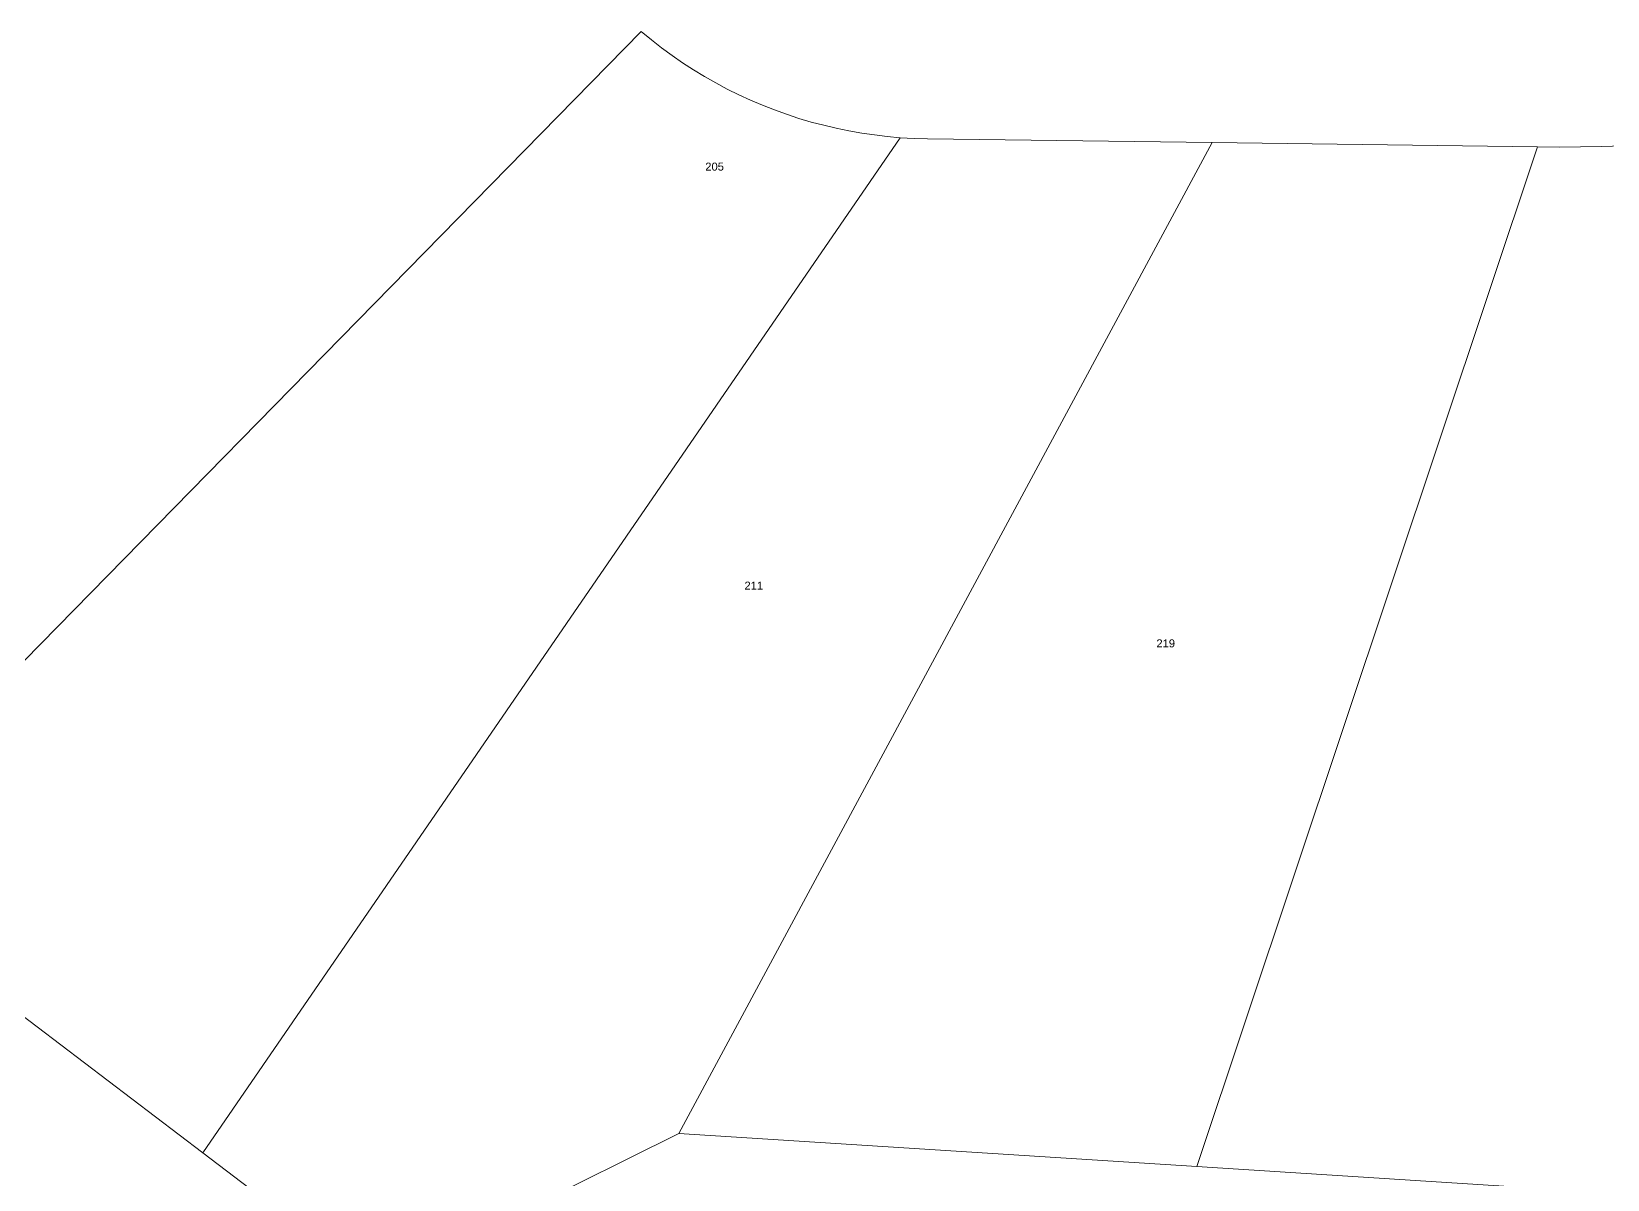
# Model space of a CAD drawing. Header units: metres. Extents: x 275581 to 277562, y 6265937 to 6267965.
# Drawn here: x 276640.5 to 276994.9, y 6267297.6 to 6267555.6 of the extents above; entities that cross this region are included whole.
import ezdxf

# ---------------------------------------------------------------- set-up
doc = ezdxf.new("R2010")
doc.units = ezdxf.units.M
doc.layers.add('Cadastre Land Parcels_SP_EXT', color=9, linetype='Continuous', lineweight=5)
doc.styles.get("Standard").update_dxf_attribs({"font": 'arial.ttf'})

msp = doc.modelspace()

# ---------------------------------------------------------------- linework, layer by layer
at = {"layer": 'Cadastre Land Parcels_SP_EXT', "linetype": 'Continuous'}
for points in [[(276835.9, 6267531.7), (276832.97, 6267531.99), (276830.09, 6267532.32), (276827.21, 6267532.74), (276824.35, 6267533.24), (276821.5, 6267533.83), (276818.68, 6267534.49), (276815.87, 6267535.23), (276813.08, 6267536.06), (276810.32, 6267536.96), (276807.59, 6267537.95), (276804.88, 6267539.01), (276802.21, 6267540.14), (276799.57, 6267541.36), (276796.97, 6267542.65), (276794.4, 6267544.01), (276791.88, 6267545.44), (276789.39, 6267546.95), (276786.95, 6267548.53), (276784.56, 6267550.18), (276782.22, 6267551.89), (276779.92, 6267553.67), (276777.65, 6267555.57), (276593.85, 6267368.31), (276679.06, 6267303.58), (276835.9, 6267531.7)], [(277012.12, 6267293.49), (277056.72, 6267537.54), (277036.67, 6267534.09), (277031.92, 6267533.27), (277027.17, 6267532.57), (277022.4, 6267531.94), (277017.62, 6267531.38), (277012.84, 6267530.9), (277008.05, 6267530.49), (277003.25, 6267530.16), (276998.45, 6267529.9), (276993.65, 6267529.73), (276988.84, 6267529.62), (276984.03, 6267529.59), (276979.22, 6267529.62), (276902.59, 6267300.51), (276993.86, 6267294.66), (277012.12, 6267293.49)], [(276786.13, 6267307.95), (276906.01, 6267530.6), (276842.03, 6267531.47), (276838.98, 6267531.56), (276835.9, 6267531.7), (276679.06, 6267303.58), (276717.87, 6267274.08), (276786.13, 6267307.95)], [(276979.22, 6267529.62), (276906.01, 6267530.6), (276786.13, 6267307.95), (276902.59, 6267300.51), (276979.22, 6267529.62)], [(276593.85, 6267368.31), (276564.6, 6267417.3), (276445.36, 6267352.7), (276482.6, 6267321.23), (276529.71, 6267283.48), (276578.5, 6267266.28), (276581.85, 6267265.11), (276684.65, 6267228.78), (276712.39, 6267231.24), (276717.87, 6267274.08), (276679.06, 6267303.58), (276593.85, 6267368.31)], [(276942.93, 6267160.84), (276955.94, 6267195.01), (276993.86, 6267294.66), (276902.59, 6267300.51), (276786.13, 6267307.95), (276717.87, 6267274.08), (276712.39, 6267231.24), (276819.48, 6267240.61), (276942.93, 6267160.84)]]:
    msp.add_lwpolyline(points, close=True, dxfattribs=at)

# ---------------------------------------------------------------- texts
at = {"layer": 'Cadastre Land Parcels_SP_EXT'}
for s, p in [('205', (276792.04, 6267524.31)), ('211', (276800.85, 6267430.14)), ('219', (276893.49, 6267417.17))]:
    msp.add_text(s, height=1.8, dxfattribs=at).set_placement(p)

doc.saveas('drawing.dxf')
